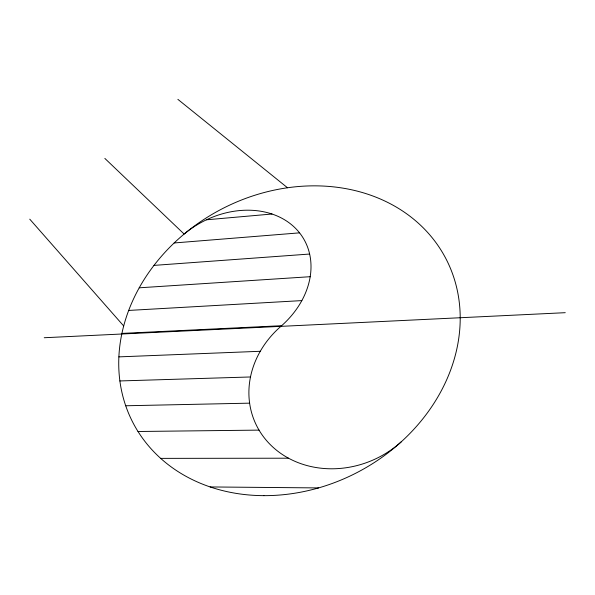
<?xml version="1.0" encoding="UTF-8"?>
<svg xmlns="http://www.w3.org/2000/svg" width="595" height="595" viewBox="0 0 595 595"><rect width="100%" height="100%" fill="white"/><g stroke="black" fill="none" stroke-linecap="round" stroke-linejoin="round"><path stroke-width="0.89" d="M206.435 219.8L272.027 214.014M174.149 242.968L299.553 232.853M153.971 265.392L309.623 254.043M139.208 287.809L310.478 276.682M128.676 310.434L301.836 300.601M121.908 333.408L281.628 325.703M44.231 337.737L565.25 312.687M118.866 356.874L260.268 351.288M119.87 380.949L250.488 376.97M125.701 405.768L249.617 403.157M137.995 431.494L259.033 430.118M160.665 458.373L288.538 458.202M210.147 486.941L318.533 487.922M177.883 99.358L287.526 187.775M104.854 158.419L184.13 234.058A83.285 65.881 -30.1 0 1 294.525 227.342A83.285 65.881 -30.1 0 1 280.885 326.358A93.17 82.073 -24.1 0 0 271.647 445.953A93.17 82.073 -24.1 0 0 401.588 441.52M29.75 219.161L123.686 325.963M263.875 495.65A176.663 148.118 -28.1 0 0 448.466 263.882A176.663 148.118 -28.1 0 0 156.061 262.73A176.663 148.118 -28.1 0 0 263.875 495.65"/></g></svg>
